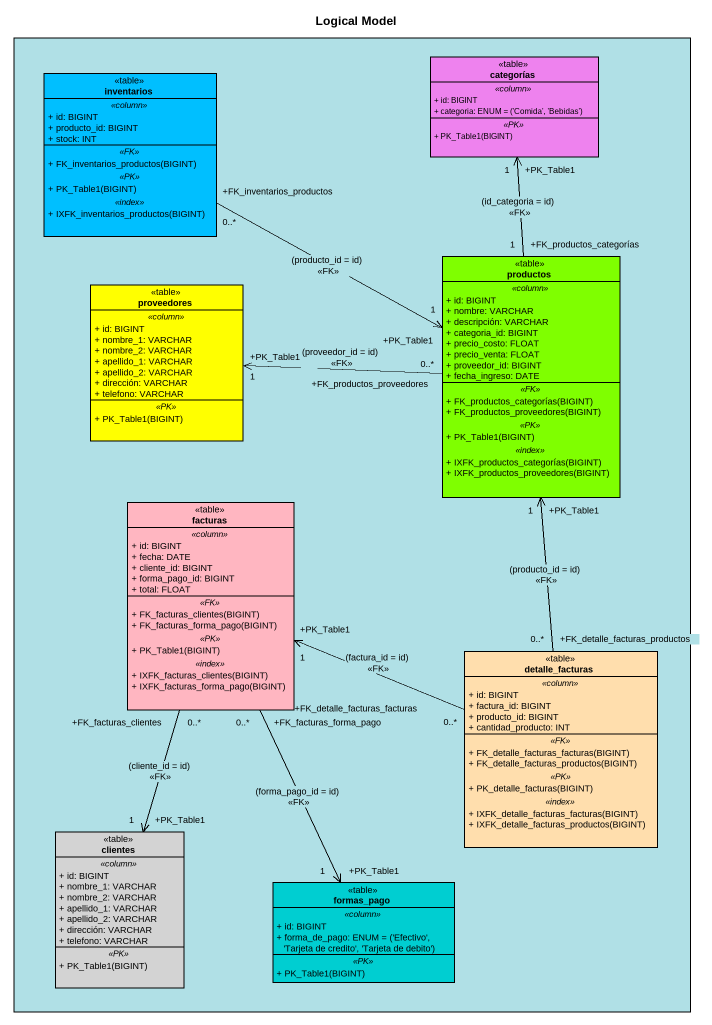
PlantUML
@startuml
title Logical Model
hide circle
hide empty members
skinparam classAttributeIconSize 0
rectangle " " as rectangle1 #B0E0E6 {
  class inventarios <<table>> #00BFFF {
    .. <<column>> ..
    + id: BIGINT
    + producto_id: BIGINT
    + stock: INT
    .. <<FK>> ..
    + FK_inventarios_productos(BIGINT)
    .. <<PK>> ..
    + PK_Table1(BIGINT)
    .. <<index>> ..
    + IXFK_inventarios_productos(BIGINT)
  }
  class categorías <<table>> #EE82EE {
    .. <<column>> ..
    + id: BIGINT
    {field} + categoria: ENUM = ('Comida', 'Bebidas')
    .. <<PK>> ..
    + PK_Table1(BIGINT)
  }
  class proveedores <<table>> #FFFF00 {
    .. <<column>> ..
    + id: BIGINT
    + nombre_1: VARCHAR
    + nombre_2: VARCHAR
    + apellido_1: VARCHAR
    + apellido_2: VARCHAR
    + dirección: VARCHAR
    + telefono: VARCHAR
    .. <<PK>> ..
    + PK_Table1(BIGINT)
  }
  class productos <<table>> #7FFF00 {
    .. <<column>> ..
    + id: BIGINT
    + nombre: VARCHAR
    + descripción: VARCHAR
    + categoria_id: BIGINT
    + precio_costo: FLOAT
    + precio_venta: FLOAT
    + proveedor_id: BIGINT
    + fecha_ingreso: DATE
    .. <<FK>> ..
    + FK_productos_categorías(BIGINT)
    + FK_productos_proveedores(BIGINT)
    .. <<PK>> ..
    + PK_Table1(BIGINT)
    .. <<index>> ..
    + IXFK_productos_categorías(BIGINT)
    + IXFK_productos_proveedores(BIGINT)
  }
  class facturas <<table>> #FFB6C1 {
    .. <<column>> ..
    + id: BIGINT
    + fecha: DATE
    + cliente_id: BIGINT
    + forma_pago_id: BIGINT
    + total: FLOAT
    .. <<FK>> ..
    + FK_facturas_clientes(BIGINT)
    + FK_facturas_forma_pago(BIGINT)
    .. <<PK>> ..
    + PK_Table1(BIGINT)
    .. <<index>> ..
    + IXFK_facturas_clientes(BIGINT)
    + IXFK_facturas_forma_pago(BIGINT)
  }
  class detalle_facturas <<table>> #FFDEAD {
    .. <<column>> ..
    + id: BIGINT
    + factura_id: BIGINT
    + producto_id: BIGINT
    + cantidad_producto: INT
    .. <<FK>> ..
    + FK_detalle_facturas_facturas(BIGINT)
    + FK_detalle_facturas_productos(BIGINT)
    .. <<PK>> ..
    + PK_detalle_facturas(BIGINT)
    .. <<index>> ..
    + IXFK_detalle_facturas_facturas(BIGINT)
    + IXFK_detalle_facturas_productos(BIGINT)
  }
  class clientes <<table>> #D3D3D3 {
    .. <<column>> ..
    + id: BIGINT
    + nombre_1: VARCHAR
    + nombre_2: VARCHAR
    + apellido_1: VARCHAR
    + apellido_2: VARCHAR
    + dirección: VARCHAR
    + telefono: VARCHAR
    .. <<PK>> ..
    + PK_Table1(BIGINT)
  }
  class formas_pago <<table>> #00CED1 {
    .. <<column>> ..
    + id: BIGINT
    {field} + forma_de_pago: ENUM = ('Efectivo', 'Tarjeta de credito', 'Tarjeta de debito')
    .. <<PK>> ..
    + PK_Table1(BIGINT)
  }
}
inventarios "+FK_inventarios_productos\n0..*" -right-> "+PK_Table1\n1" productos : (producto_id = id)\n<<FK>>
productos "+FK_productos_categorías\n1" -up-> "+PK_Table1\n1" categorías : (id_categoria = id)\n<<FK>>
productos "+FK_productos_proveedores\n0..*" -left-> "+PK_Table1\n1" proveedores : (proveedor_id = id)\n<<FK>>
facturas "+FK_facturas_clientes\n0..*" --> "+PK_Table1\n1" clientes : (cliente_id = id)\n<<FK>>
facturas "+FK_facturas_forma_pago\n0..*" --> "+PK_Table1\n1" formas_pago : (forma_pago_id = id)\n<<FK>>
detalle_facturas "+FK_detalle_facturas_productos\n0..*" -up-> "+PK_Table1\n1" productos : (producto_id = id)\n<<FK>>
detalle_facturas "+FK_detalle_facturas_facturas\n0..*" -left-> "+PK_Table1\n1" facturas : (factura_id = id)\n<<FK>>
@enduml
